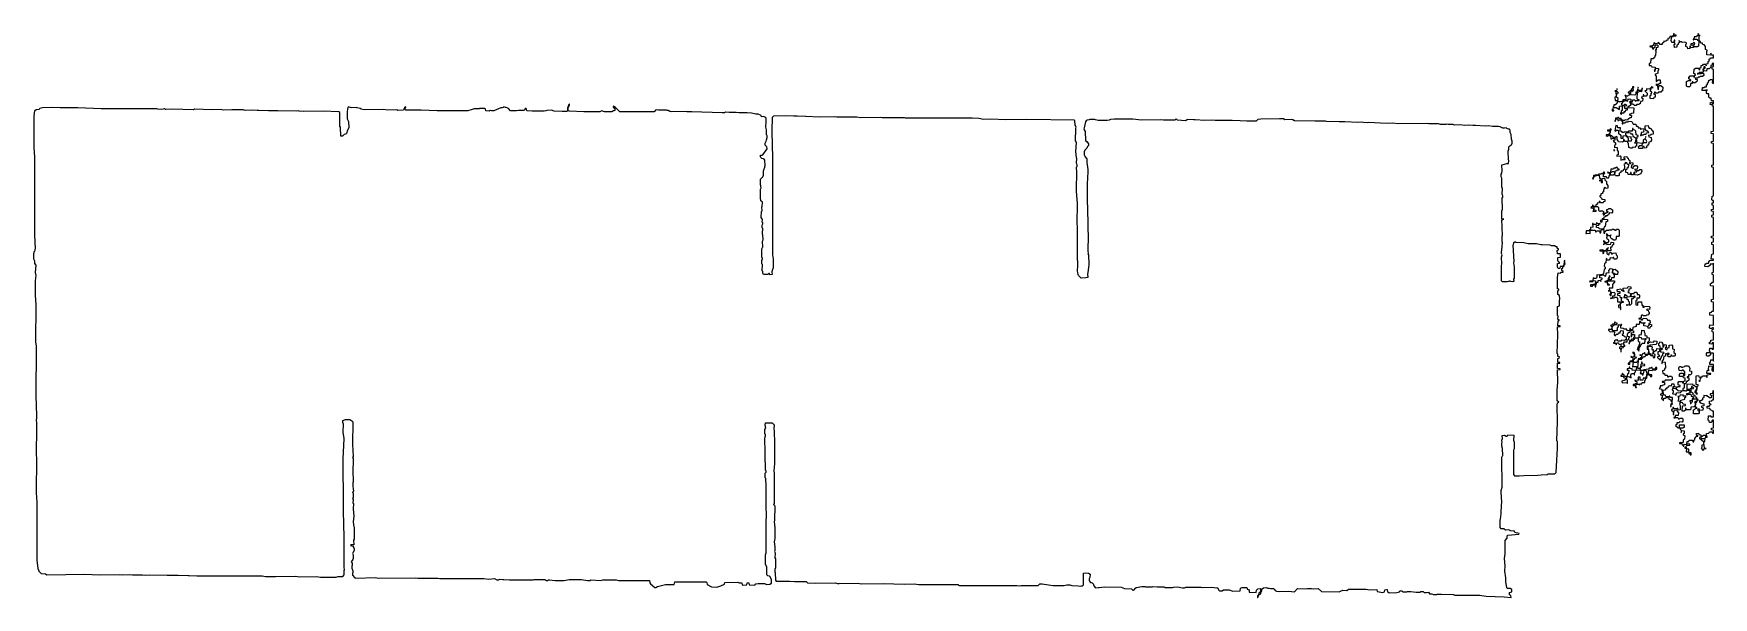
# Model space of a CAD drawing. Header units: metres. Extents: x 482 to 6007, y 355 to 2212.
import ezdxf

# ---------------------------------------------------------------- set-up
doc = ezdxf.new("R2010")
doc.units = ezdxf.units.M

msp = doc.modelspace()

# ---------------------------------------------------------------- linework, layer by layer
at = {"layer": 'CONTOUR'}
for points in [[(5744, 1950), (5738, 1949), (5737, 1946), (5731, 1946), (5732, 1943), (5738, 1942), (5737, 1934), (5732, 1934), (5729, 1931), (5727, 1931), (5725, 1927), (5717, 1928), (5716, 1926), (5709, 1926), (5704, 1929), (5704, 1932), (5696, 1932), (5695, 1936), (5693, 1936), (5692, 1933), (5685, 1933), (5685, 1927), (5683, 1926), (5683, 1924), (5685, 1924), (5686, 1931), (5692, 1931), (5693, 1926), (5695, 1926), (5696, 1928), (5704, 1928), (5705, 1925), (5708, 1923), (5707, 1915), (5709, 1915), (5710, 1918), (5717, 1918), (5718, 1921), (5727, 1921), (5728, 1923), (5739, 1922), (5743, 1914), (5752, 1914), (5753, 1907), (5758, 1907), (5759, 1902), (5766, 1902), (5767, 1897), (5769, 1897), (5770, 1899), (5778, 1898), (5777, 1887), (5769, 1886), (5769, 1879), (5767, 1878), (5767, 1876), (5769, 1876), (5770, 1878), (5777, 1878), (5779, 1881), (5786, 1881), (5787, 1885), (5795, 1886), (5791, 1890), (5787, 1891), (5783, 1898), (5783, 1908), (5792, 1909), (5793, 1904), (5796, 1900), (5799, 1900), (5807, 1892), (5809, 1888), (5809, 1881), (5801, 1880), (5800, 1876), (5793, 1877), (5795, 1872), (5802, 1870), (5803, 1861), (5800, 1855), (5795, 1854), (5795, 1848), (5791, 1847), (5791, 1842), (5787, 1841), (5787, 1836), (5780, 1835), (5779, 1840), (5775, 1841), (5774, 1834), (5762, 1833), (5761, 1840), (5765, 1843), (5773, 1843), (5774, 1851), (5776, 1851), (5777, 1853), (5787, 1853), (5788, 1857), (5784, 1865), (5784, 1866), (5776, 1860), (5776, 1854), (5773, 1850), (5756, 1852), (5754, 1865), (5756, 1866), (5756, 1872), (5759, 1873), (5759, 1876), (5753, 1879), (5752, 1891), (5749, 1894), (5744, 1895), (5743, 1899), (5741, 1899), (5740, 1891), (5728, 1890), (5726, 1887), (5715, 1888), (5714, 1886), (5708, 1886), (5706, 1889), (5700, 1891), (5701, 1902), (5693, 1902), (5692, 1908), (5686, 1909), (5683, 1892), (5686, 1891), (5687, 1894), (5693, 1894), (5695, 1892), (5695, 1884), (5702, 1877), (5703, 1867), (5710, 1867), (5710, 1875), (5718, 1876), (5727, 1867), (5727, 1859), (5738, 1859), (5739, 1863), (5736, 1865), (5736, 1872), (5727, 1871), (5719, 1878), (5719, 1884), (5722, 1886), (5734, 1885), (5735, 1882), (5741, 1882), (5742, 1873), (5746, 1872), (5752, 1867), (5751, 1855), (5748, 1852), (5754, 1851), (5754, 1842), (5751, 1841), (5750, 1837), (5742, 1838), (5741, 1835), (5735, 1835), (5729, 1837), (5728, 1850), (5726, 1852), (5726, 1856), (5716, 1857), (5715, 1861), (5711, 1863), (5711, 1857), (5707, 1854), (5695, 1855), (5694, 1859), (5690, 1863), (5690, 1872), (5687, 1873), (5684, 1870), (5678, 1870), (5673, 1875), (5666, 1877), (5666, 1883), (5661, 1879), (5654, 1879), (5654, 1876), (5658, 1874), (5662, 1876), (5668, 1876), (5670, 1865), (5673, 1865), (5674, 1868), (5683, 1867), (5683, 1861), (5677, 1860), (5679, 1856), (5685, 1852), (5685, 1846), (5682, 1843), (5681.4, 1835.4), (5684, 1838), (5691, 1837), (5690, 1828), (5694, 1824), (5694, 1813), (5689, 1812), (5689, 1808), (5700, 1809), (5703, 1806), (5703, 1795), (5709, 1797), (5717, 1797), (5717, 1799), (5713, 1800), (5713, 1806), (5722, 1807), (5723, 1803), (5727, 1802), (5728, 1796), (5732, 1794), (5731, 1784), (5734, 1784), (5735, 1787), (5742, 1786), (5742, 1780), (5738, 1779), (5736, 1771), (5740, 1770), (5743, 1767), (5744, 1775), (5747, 1775), (5748, 1777), (5754, 1777), (5757, 1773), (5756, 1765), (5747, 1764), (5752, 1762), (5752, 1757), (5755, 1757), (5756, 1761), (5761, 1761), (5765, 1764), (5771, 1764), (5772, 1757), (5769, 1756), (5768, 1750), (5756, 1746), (5749, 1747), (5749, 1755), (5745, 1754), (5744, 1747), (5738, 1747), (5736, 1754), (5734, 1754), (5733, 1748), (5727, 1748), (5726, 1753), (5719, 1754), (5719, 1764), (5723, 1765), (5724, 1771), (5728, 1771), (5729, 1781), (5724, 1781), (5722, 1786), (5717, 1787), (5717, 1783), (5712, 1781), (5715, 1776), (5715, 1765), (5711, 1764), (5709, 1759), (5703, 1759), (5703, 1754), (5697, 1752), (5697, 1745), (5695, 1743), (5685, 1743), (5683, 1748), (5685, 1760), (5690, 1761), (5691, 1763), (5697, 1763), (5697, 1765), (5693, 1766), (5692, 1770), (5689, 1772), (5685, 1769), (5679, 1769), (5678, 1765), (5670, 1765), (5669, 1756), (5672, 1756), (5673, 1758), (5679, 1758), (5682, 1756), (5682, 1750), (5677, 1746), (5669, 1746), (5668, 1753), (5662, 1753), (5661, 1755), (5659, 1755), (5660, 1753), (5665, 1752), (5665, 1744), (5663, 1743), (5662, 1736), (5656, 1736), (5655, 1740), (5646, 1740), (5646, 1750), (5650, 1751), (5649, 1756), (5646, 1756), (5645, 1751), (5640, 1751), (5639, 1749), (5630, 1749), (5628, 1746), (5631, 1746), (5632, 1736), (5637, 1735), (5637, 1729), (5631, 1728), (5637, 1728), (5638, 1721), (5642, 1721), (5641, 1735), (5649, 1736), (5650, 1730), (5655, 1725), (5655, 1717), (5660, 1712), (5660, 1703), (5653, 1702), (5652, 1704), (5648, 1705), (5648, 1699), (5645, 1698), (5645, 1691), (5642, 1690), (5642, 1685), (5637, 1684), (5637, 1679), (5633, 1678), (5633, 1675), (5639, 1670), (5640, 1667), (5650, 1666), (5650, 1659), (5646, 1658), (5644, 1655), (5637, 1655), (5633, 1659), (5631, 1659), (5631, 1655), (5625, 1653), (5625, 1649), (5620, 1648), (5619, 1643), (5617, 1643), (5626, 1642), (5629, 1639), (5629, 1630), (5633, 1626), (5636, 1628), (5642, 1628), (5645, 1626), (5645, 1620), (5643, 1619), (5644, 1615), (5649, 1615), (5649, 1620), (5654, 1621), (5655, 1624), (5661, 1624), (5660, 1626), (5656, 1627), (5656, 1633), (5661, 1634), (5663, 1636), (5669, 1636), (5675, 1631), (5675, 1624), (5673, 1621), (5664, 1622), (5664, 1617), (5660, 1616), (5659, 1612), (5652, 1612), (5652, 1608), (5647, 1607), (5647, 1603), (5641, 1602), (5640, 1597), (5636, 1596), (5636, 1592), (5641, 1592), (5641, 1598), (5645, 1601), (5659, 1600), (5659, 1593), (5653, 1592), (5651, 1577), (5648, 1576), (5647, 1570), (5643, 1568), (5631, 1569), (5630, 1572), (5623, 1573), (5623, 1580), (5630, 1581), (5630, 1584), (5635, 1585), (5635, 1587), (5633, 1587), (5632, 1585), (5626, 1585), (5624, 1589), (5622, 1589), (5621, 1583), (5612, 1583), (5611, 1587), (5609, 1587), (5610, 1574), (5603, 1573), (5603, 1567), (5600, 1566), (5598, 1562), (5589, 1562), (5589, 1556), (5587, 1555), (5587, 1553), (5590, 1553), (5591, 1555), (5602, 1554), (5602, 1562), (5604, 1565), (5618, 1564), (5619, 1559), (5621, 1559), (5622, 1562), (5633, 1562), (5634, 1556), (5637, 1556), (5638, 1566), (5647, 1567), (5647, 1555), (5650, 1555), (5650, 1560), (5653, 1561), (5654, 1565), (5663, 1564), (5664, 1566), (5673, 1566), (5674, 1568), (5680, 1568), (5684, 1564), (5687, 1564), (5688, 1568), (5694, 1568), (5697, 1564), (5697, 1547), (5695, 1544), (5687, 1544), (5687, 1537), (5685, 1532), (5679, 1532), (5671, 1537), (5669, 1541), (5669, 1547), (5671, 1548), (5669, 1548), (5668, 1546), (5662, 1546), (5658, 1551), (5655, 1552), (5655, 1549), (5657, 1547), (5657, 1541), (5655, 1540), (5656, 1536), (5659, 1536), (5662, 1533), (5662, 1527), (5659, 1523), (5653, 1523), (5649, 1528), (5645, 1529), (5645, 1527), (5648, 1525), (5648, 1519.3), (5649, 1521), (5655, 1521), (5656, 1517), (5670, 1518), (5671, 1525), (5678, 1524), (5678, 1516), (5674, 1515), (5673, 1509), (5669, 1509), (5670, 1497), (5663, 1496), (5660, 1498), (5660, 1505), (5662, 1506), (5660, 1506), (5659, 1502), (5654, 1502), (5653, 1497), (5646, 1497), (5643, 1501), (5641, 1499), (5634, 1499), (5634, 1497), (5643, 1496), (5643, 1488), (5647, 1489), (5647, 1494), (5649, 1496), (5656, 1496), (5657, 1488), (5659, 1485), (5663, 1483), (5665, 1491), (5671, 1491), (5672, 1486), (5676, 1489), (5686, 1490), (5687, 1483), (5691, 1480), (5691, 1473), (5688, 1469), (5681, 1469), (5680, 1474), (5678, 1475), (5675, 1472), (5667, 1473), (5665, 1466), (5657, 1466), (5656, 1471), (5654, 1470), (5653, 1457), (5649, 1455), (5648, 1446), (5651, 1443), (5651, 1437), (5648, 1435), (5646, 1422), (5643, 1420), (5642, 1417), (5636, 1417), (5635, 1419), (5633, 1416), (5624, 1417), (5624, 1410), (5621, 1405), (5615, 1405), (5612, 1407), (5610, 1398), (5601, 1397), (5600, 1394), (5610, 1396), (5611, 1399), (5619, 1398), (5618, 1387), (5612, 1386), (5610, 1384), (5603, 1384), (5603, 1380), (5609, 1380), (5611, 1384), (5617, 1384), (5618, 1378), (5620, 1378), (5620, 1386), (5623, 1387), (5624, 1393), (5628, 1393), (5628, 1399), (5636, 1400), (5637, 1396), (5638, 1402), (5641, 1403), (5641, 1406), (5633, 1408), (5634, 1415), (5646, 1417), (5649, 1414), (5653, 1413), (5654, 1421), (5657, 1424), (5664, 1425), (5663, 1432), (5668, 1438), (5675, 1437), (5675, 1429), (5673, 1425), (5676, 1425), (5677, 1435), (5684, 1436), (5693, 1428), (5692, 1419), (5685, 1418), (5681, 1422), (5677, 1423), (5677, 1421), (5681, 1418), (5681, 1411), (5678, 1408), (5672, 1408), (5671, 1401), (5665, 1401), (5664, 1410), (5669, 1412), (5664, 1414), (5663, 1407), (5661, 1406), (5661, 1400), (5654, 1396), (5650, 1396), (5650, 1394), (5657, 1394), (5659, 1384), (5665, 1383), (5659, 1389), (5659, 1395), (5662, 1398), (5682, 1398), (5682, 1392), (5678, 1391), (5678, 1388), (5675, 1387), (5675, 1374), (5664, 1374), (5665, 1367), (5661, 1365), (5669, 1365), (5669, 1354), (5665, 1353), (5669, 1349), (5671, 1349), (5672, 1359), (5680, 1360), (5683, 1357), (5683, 1350), (5680, 1347), (5675, 1347), (5675, 1342), (5669, 1341), (5669, 1339), (5681, 1342), (5682, 1344), (5688, 1344), (5692, 1340), (5692, 1329), (5700, 1328), (5700, 1320), (5695, 1318), (5695, 1312), (5696, 1310), (5701, 1309), (5701, 1303), (5703, 1303), (5701, 1322), (5706, 1327), (5711, 1327), (5711, 1329), (5705, 1331), (5705, 1340), (5707, 1342), (5701, 1342), (5700, 1348), (5693, 1349), (5693, 1356), (5700, 1357), (5700, 1361), (5692, 1361), (5691, 1369), (5703, 1371), (5705, 1367), (5714, 1362), (5714, 1364), (5710, 1368), (5710, 1374), (5725, 1375), (5727, 1379), (5735, 1378), (5735, 1371), (5729, 1370), (5729, 1364), (5726, 1362), (5727, 1359), (5731, 1358), (5734, 1355), (5733, 1345), (5724, 1344), (5723, 1347), (5717, 1352), (5715, 1352), (5715, 1346), (5712, 1345), (5712, 1343), (5721, 1343), (5722, 1337), (5727, 1336), (5727, 1332), (5730, 1328), (5730, 1321), (5728, 1319), (5734, 1319), (5739, 1323), (5739, 1339), (5743, 1340), (5747, 1344), (5750, 1344), (5750, 1346), (5747, 1347), (5744, 1345), (5738, 1345), (5737, 1353), (5739, 1356), (5746, 1356), (5747, 1360), (5753, 1360), (5756, 1358), (5756, 1353), (5762, 1353), (5764, 1351), (5764, 1344), (5762, 1341), (5755, 1341), (5755, 1334), (5752, 1332), (5752, 1319), (5758, 1318), (5758, 1325), (5761, 1329), (5771, 1329), (5772, 1318), (5775, 1317), (5775, 1311), (5779, 1311), (5780, 1314), (5796, 1313), (5798, 1311), (5797, 1303), (5789, 1304), (5787, 1302), (5792, 1300), (5793, 1296), (5796, 1295), (5796, 1289), (5794, 1288), (5794, 1286), (5788, 1285), (5785, 1282), (5776, 1282), (5775, 1285), (5772, 1285), (5769, 1283), (5769, 1276), (5762, 1274), (5762, 1272), (5769, 1272), (5770, 1269), (5774, 1269), (5776, 1275), (5788, 1274), (5790, 1268), (5798, 1268), (5799, 1258), (5795, 1257), (5795, 1251), (5793, 1250), (5795, 1250), (5796, 1255), (5803, 1254), (5803, 1247), (5799, 1246), (5798, 1242), (5792, 1242), (5791, 1247), (5778, 1249), (5778, 1257), (5783, 1259), (5782, 1260), (5780, 1258), (5772, 1258), (5768, 1260), (5768, 1264), (5764, 1264), (5764, 1257), (5762, 1254), (5753, 1254), (5753, 1247), (5742, 1244), (5741, 1236), (5735, 1236), (5734, 1241), (5732, 1241), (5731, 1234), (5723, 1233), (5722, 1239), (5713, 1239), (5711, 1241), (5703, 1242), (5702, 1251), (5706, 1252), (5705, 1254), (5703, 1254), (5702, 1252), (5694, 1252), (5694, 1245), (5690, 1244), (5691, 1236), (5688, 1233), (5675, 1233), (5674, 1246), (5676, 1247), (5676, 1250), (5682, 1254), (5690, 1254), (5690, 1258), (5685, 1258), (5684, 1261), (5682, 1261), (5681, 1255), (5675, 1255), (5672, 1252), (5668, 1251), (5673, 1246), (5672, 1237), (5662, 1237), (5662, 1235), (5667, 1230), (5680, 1231), (5682, 1229), (5681, 1220), (5684, 1218), (5686, 1218), (5687, 1222), (5694, 1222), (5695, 1226), (5700, 1226), (5700, 1229), (5703, 1234), (5710, 1233), (5710, 1223), (5707, 1221), (5707, 1219), (5711, 1219), (5713, 1214), (5720, 1213), (5720, 1205), (5715, 1201), (5705, 1202), (5703, 1199), (5693, 1199), (5691, 1205), (5689, 1202), (5684, 1202), (5682, 1200), (5682, 1196), (5678, 1194), (5678, 1192), (5686, 1192), (5687, 1187), (5689, 1194), (5695, 1194), (5696, 1189), (5702, 1188), (5702, 1180), (5698, 1179), (5698, 1176), (5702, 1172), (5702, 1164), (5704, 1164), (5705, 1177), (5711, 1178), (5711, 1180), (5704, 1181), (5704, 1190), (5711, 1191), (5712, 1183), (5716, 1183), (5716, 1185), (5712, 1188), (5712, 1194), (5715, 1197), (5723, 1197), (5723, 1203), (5729, 1204), (5729, 1210), (5731, 1211), (5731, 1213), (5725, 1214), (5725, 1223), (5727, 1224), (5728, 1229), (5733, 1229), (5734, 1234), (5744, 1233), (5744, 1226), (5737, 1225), (5737, 1218), (5735, 1214), (5739, 1214), (5740, 1221), (5747, 1221), (5748, 1212), (5744, 1211), (5743, 1206), (5738, 1206), (5737, 1201), (5744, 1201), (5744, 1205), (5748, 1206), (5750, 1210), (5759, 1210), (5759, 1198), (5764, 1197), (5764, 1188), (5762, 1187), (5762, 1181), (5758, 1179), (5758, 1174), (5756, 1173), (5756, 1171), (5760, 1171), (5762, 1166), (5764, 1180), (5767, 1181), (5767, 1187), (5771, 1188), (5773, 1192), (5781, 1192), (5781, 1197), (5783, 1198), (5783, 1205), (5786, 1206), (5786, 1208), (5780, 1206), (5772, 1206), (5771, 1210), (5763, 1211), (5763, 1220), (5770, 1221), (5772, 1235), (5779, 1234), (5779, 1230), (5782, 1225), (5782, 1218), (5788, 1217), (5788, 1211), (5796, 1210), (5796, 1200), (5790, 1195), (5790, 1191), (5794, 1191), (5794, 1193), (5800, 1197), (5810, 1196), (5813, 1200), (5821, 1199), (5821, 1191), (5818, 1188), (5798, 1186), (5797, 1183), (5789, 1183), (5789, 1173), (5792, 1173), (5792, 1180), (5795, 1182), (5801, 1182), (5806, 1180), (5805, 1172), (5809, 1171), (5808, 1156), (5801, 1155), (5796, 1160), (5795, 1171), (5793, 1171), (5792, 1156), (5797, 1156), (5801, 1152), (5808, 1152), (5809, 1145), (5814, 1145), (5814, 1151), (5816, 1153), (5815, 1155), (5810, 1157), (5810, 1164), (5814, 1165), (5815, 1168), (5820, 1168), (5821, 1175), (5830, 1174), (5830, 1166), (5828, 1164), (5824, 1164), (5824, 1155), (5829, 1154), (5829, 1148), (5823, 1147), (5823, 1145), (5831, 1138), (5833, 1138), (5833, 1143), (5836, 1145), (5836, 1151), (5841, 1152), (5841, 1158), (5845, 1159), (5844, 1162), (5834, 1163), (5834, 1172), (5840, 1173), (5840, 1175), (5833, 1175), (5832, 1181), (5828, 1185), (5828, 1191), (5830, 1192), (5831, 1197), (5838, 1196), (5838, 1192), (5841, 1189), (5841, 1180), (5844, 1180), (5845, 1188), (5852, 1187), (5852, 1178), (5848, 1177), (5849, 1173), (5852, 1171), (5855, 1171), (5856, 1177), (5861, 1178), (5861, 1186), (5870, 1187), (5872, 1185), (5872, 1174), (5878, 1173), (5877, 1162), (5881, 1158), (5881, 1152), (5879, 1150), (5870, 1150), (5869, 1153), (5867, 1153), (5866, 1147), (5858, 1147), (5857, 1155), (5861, 1156), (5861, 1158), (5857, 1159), (5856, 1157), (5849, 1157), (5849, 1150), (5844, 1149), (5842, 1136), (5838, 1135), (5838, 1128), (5836, 1126), (5838, 1125), (5839, 1131), (5848, 1130), (5849, 1110), (5846, 1109), (5846, 1104), (5840, 1101), (5841, 1092), (5846, 1092), (5847, 1087), (5855, 1087), (5856, 1081), (5859, 1081), (5862, 1084), (5869, 1084), (5871, 1079), (5871, 1073), (5867, 1070), (5848, 1070), (5846, 1066), (5839, 1066), (5839, 1064), (5846, 1063), (5846, 1055), (5841, 1054), (5840, 1052), (5832, 1052), (5832, 1046), (5829, 1043), (5837, 1041), (5837, 1036), (5839, 1032), (5839, 1025), (5833, 1024), (5833, 1022), (5839, 1021), (5839, 1013), (5836, 1011), (5836, 1009), (5840, 1009), (5841, 1005), (5843, 1004), (5844, 1011), (5849, 1011), (5852, 1014), (5859, 1014), (5860, 1008), (5867, 1006), (5867, 1002), (5870, 1000), (5870, 994), (5867, 992), (5866, 984), (5868, 984), (5868, 990), (5873, 991), (5871, 995), (5872, 1013), (5865, 1014), (5864, 1018), (5862, 1018), (5861, 1016), (5850, 1017), (5849, 1021), (5843, 1021), (5842, 1038), (5849, 1039), (5850, 1043), (5855, 1043), (5855, 1048), (5860, 1049), (5861, 1053), (5869, 1052), (5870, 1059), (5877, 1059), (5878, 1050), (5884, 1049), (5884, 1043), (5877, 1042), (5876, 1049), (5874, 1049), (5874, 1042), (5871, 1041), (5871, 1039), (5875, 1036), (5875, 1030), (5873, 1029), (5874, 1025), (5882, 1024), (5883, 1021), (5885, 1021), (5886, 1029), (5899, 1030), (5904, 1035), (5891, 1034), (5890, 1037), (5885, 1041), (5886, 1048), (5888, 1048), (5889, 1050), (5898, 1050), (5898, 1053), (5891, 1055), (5891, 1063), (5893, 1066), (5904, 1066), (5905, 1062), (5909, 1061), (5909, 1067), (5914, 1068), (5914, 1077), (5909, 1078), (5908, 1083), (5896, 1083), (5896, 1089), (5899, 1094), (5908, 1094), (5909, 1086), (5913, 1086), (5913, 1098), (5909, 1101), (5909, 1103), (5905, 1104), (5902, 1101), (5894, 1102), (5893, 1110), (5895, 1115), (5901, 1115), (5902, 1113), (5906, 1113), (5912, 1116), (5913, 1118), (5925, 1118), (5929, 1110), (5928, 1101), (5935, 1100), (5935, 1091), (5932, 1088), (5925, 1088), (5925, 1082), (5921, 1081), (5921, 1079), (5926, 1078), (5926, 1070), (5921, 1066), (5917, 1066), (5916, 1059), (5911, 1059), (5911, 1044), (5906, 1043), (5906, 1036), (5912, 1036), (5917, 1034), (5918, 1038), (5928, 1038), (5929, 1029), (5926, 1028), (5924, 1025), (5919, 1025), (5918, 1022), (5921, 1022), (5923, 1024), (5933, 1024), (5934, 1018), (5940, 1017), (5940, 1011), (5937, 1010), (5937, 1004), (5930, 1002), (5930, 1000), (5932, 999), (5932, 993), (5934, 994), (5934, 998), (5938, 999), (5938, 1006), (5941, 1009), (5952, 1009), (5953, 1004), (5957, 1004), (5957, 1007), (5953, 1009), (5953, 1014), (5947, 1015), (5947, 1020), (5940, 1021), (5940, 1028), (5934, 1031), (5934, 1042), (5931, 1042), (5930, 1040), (5921, 1040), (5921, 1057), (5938, 1058), (5939, 1054), (5945, 1054), (5946, 1050), (5951, 1050), (5952, 1041), (5952, 1044), (5954, 1045), (5954, 1051), (5957, 1052), (5957, 1055), (5950, 1056), (5950, 1085), (5958, 1086), (5959, 1081), (5963, 1080), (5963, 1074), (5966, 1075), (5966, 1081), (5970, 1082), (5971, 1085), (5983, 1085), (5984, 1080), (5986, 1080), (5987, 1088), (5999, 1090), (5999, 1092), (5985, 1092), (5986, 1102), (5993, 1104), (5991, 1105), (5992, 1118), (6003, 1117), (6002, 1104), (6005, 1100), (6007, 1100), (6007, 1122), (5995, 1122), (5995, 1129), (5997, 1130), (5998, 1137), (6005, 1137), (6007, 1133), (6007, 1161), (6006, 1159), (5997, 1160), (5997, 1154), (5992, 1150), (5986, 1150), (5984, 1152), (5984, 1158), (5986, 1162), (5996, 1162), (5996, 1165), (5994, 1166), (5995, 1176), (6001, 1176), (6003, 1173), (6007, 1173), (6007, 1195), (6003, 1194), (6002, 1189), (5994, 1190), (5994, 1196), (5998, 1197), (5998, 1202), (6007, 1203), (6007, 1229), (6003, 1230), (6003, 1237), (6007, 1238), (6007, 1243), (6004, 1243), (6003, 1241), (5996, 1241), (5994, 1243), (5995, 1253), (6007, 1252), (6007, 1284), (5995, 1285), (5995, 1293), (6001, 1294), (6002, 1298), (6007, 1298), (6007, 1327), (6001, 1328), (6001, 1336), (6007, 1337), (6007, 1380), (5997, 1381), (5997, 1389), (6002, 1390), (6004, 1393), (6007, 1393), (6007, 1417), (6003, 1418), (6003, 1425), (6007, 1426), (6007, 1456), (6004, 1453), (5996, 1453), (5996, 1449), (5989, 1444), (5979, 1445), (5980, 1454), (5983, 1454), (5984, 1456), (5992, 1456), (5992, 1462), (5997, 1466), (6007, 1466), (6007, 1469), (6000, 1470), (6002, 1486), (6007, 1487), (6007, 1516), (6002, 1517), (6002, 1525), (6007, 1526), (6007, 1538), (6001, 1539), (6001, 1545), (6007, 1546), (6007, 1606), (6002, 1607), (6002, 1614), (6007, 1615), (6007, 1626), (6001, 1627), (6001, 1633), (6007, 1634), (6007, 1646), (6003, 1647), (6003, 1654), (6007, 1655), (6007, 1662), (6004, 1662), (6002, 1664), (6003, 1677), (6007, 1678), (6007, 1771), (6002, 1772), (6002, 1779), (6007, 1780), (6007, 1850), (6001, 1851), (6001, 1857), (6007, 1858), (6007, 1882), (6000, 1883), (6000, 1889), (6007, 1890), (6007, 1973), (6004, 1973), (6003, 1977), (5996, 1978), (5997, 1985), (6003, 1985), (6004, 1981), (6007, 1981), (6007, 1990), (6001, 1990), (6000, 1999), (5995, 1999), (5992, 2002), (5992, 2014), (5986, 2014), (5984, 2017), (5984, 2023), (5987, 2024), (5986, 2027), (5982, 2026), (5981, 2024), (5970, 2025), (5971, 2034), (5977, 2034), (5979, 2037), (5984, 2037), (5984, 2043), (5988, 2044), (5988, 2050), (5991, 2051), (5992, 2059), (5995, 2059), (5996, 2061), (6002, 2061), (6004, 2059), (6003, 2050), (6007, 2047), (6007, 2094), (6003, 2095), (6003, 2102), (6007, 2103), (6007, 2114), (6003, 2113), (6003, 2108), (5999, 2107), (5999, 2101), (5993, 2096), (5985, 2096), (5984, 2088), (5976, 2089), (5976, 2096), (5972, 2095), (5973, 2086), (5971, 2084), (5960, 2084), (5959, 2080), (5967, 2080), (5968, 2082), (5974, 2082), (5975, 2074), (5971, 2071), (5965, 2071), (5961, 2068), (5957, 2068), (5956, 2065), (5947, 2065), (5948, 2062), (5954, 2061), (5953, 2053), (5949, 2053), (5948, 2050), (5940, 2050), (5939, 2053), (5937, 2053), (5937, 2048), (5932, 2047), (5932, 2041), (5929, 2036), (5923, 2036), (5918, 2039), (5919, 2054), (5925, 2057), (5933, 2057), (5933, 2059), (5926, 2063), (5926, 2069), (5929, 2070), (5930, 2073), (5942, 2073), (5943, 2068), (5945, 2068), (5945, 2074), (5948, 2075), (5948, 2077), (5943, 2080), (5944, 2095), (5948, 2098), (5958, 2098), (5959, 2094), (5962, 2093), (5962, 2099), (5967, 2100), (5967, 2107), (5972, 2108), (5974, 2111), (5982, 2111), (5983, 2106), (5983, 2112), (5990, 2113), (5990, 2120), (5993, 2121), (5993, 2128), (5996, 2129), (5997, 2132), (6007, 2132), (6007, 2141), (6001, 2141), (5999, 2147), (5997, 2141), (5985, 2142), (5985, 2154), (5987, 2155), (5987, 2157), (5981, 2159), (5981, 2171), (5978, 2172), (5978, 2175), (5972, 2176), (5971, 2180), (5966, 2180), (5965, 2185), (5960, 2188), (5960, 2204), (5963, 2206), (5959, 2207), (5957, 2212), (5956, 2205), (5953, 2204), (5951, 2201), (5944, 2201), (5943, 2194), (5954, 2194), (5955, 2190), (5959, 2188), (5958, 2171), (5955, 2168), (5942, 2168), (5941, 2175), (5945, 2176), (5946, 2180), (5941, 2182), (5939, 2178), (5933, 2178), (5933, 2175), (5941, 2174), (5941, 2166), (5933, 2165), (5932, 2170), (5930, 2170), (5930, 2163), (5923, 2162), (5922, 2167), (5916, 2169), (5916, 2176), (5919, 2178), (5918, 2181), (5913, 2184), (5904, 2183), (5901, 2185), (5896, 2185), (5894, 2189), (5894, 2181), (5891, 2179), (5891, 2176), (5887, 2174), (5887, 2167), (5879, 2166), (5878, 2176), (5881, 2177), (5881, 2179), (5879, 2180), (5880, 2190), (5878, 2190), (5877, 2183), (5870, 2183), (5868, 2189), (5870, 2202), (5864, 2202), (5863, 2197), (5857, 2196), (5857, 2190), (5852, 2189), (5851, 2186), (5844, 2187), (5843, 2181), (5839, 2180), (5838, 2176), (5832, 2176), (5829, 2180), (5825, 2182), (5823, 2178), (5817, 2178), (5811, 2181), (5810, 2174), (5806, 2171), (5798, 2171), (5798, 2169), (5800, 2168), (5806, 2168), (5807, 2162), (5811, 2162), (5811, 2166), (5815, 2167), (5816, 2175), (5824, 2174), (5824, 2166), (5819, 2165), (5819, 2158), (5816, 2157), (5818, 2154), (5817, 2140), (5814, 2139), (5814, 2134), (5811, 2132), (5810, 2129), (5801, 2129), (5800, 2115), (5796, 2113), (5796, 2107), (5802, 2107), (5805, 2102), (5815, 2101), (5815, 2092), (5812, 2090), (5813, 2088), (5816, 2088), (5816, 2094), (5819, 2098), (5826, 2097), (5826, 2091), (5824, 2090), (5824, 2082), (5814, 2077), (5819, 2072), (5819, 2054), (5825, 2060), (5832, 2060), (5833, 2048), (5829, 2047), (5827, 2044), (5818, 2044), (5823, 2041), (5824, 2029), (5826, 2028), (5827, 2041), (5834, 2041), (5841, 2035), (5840, 2023), (5836, 2022), (5834, 2019), (5826, 2019), (5825, 2016), (5818, 2016), (5815, 2019), (5813, 2019), (5813, 2015), (5810, 2013), (5816, 2011), (5816, 2002), (5811, 2001), (5810, 1997), (5799, 1998), (5799, 2008), (5802, 2009), (5802, 2016), (5804, 2017), (5804, 2019), (5800, 2022), (5800, 2028), (5802, 2029), (5803, 2033), (5799, 2032), (5798, 2029), (5787, 2030), (5787, 2025), (5782, 2023), (5789, 2016), (5789, 2010), (5786, 2006), (5779, 2006), (5778, 2010), (5776, 2010), (5776, 2005), (5771, 2003), (5771, 2001), (5775, 1998), (5774, 1989), (5767, 1988), (5766, 1981), (5764, 1981), (5762, 1978), (5755, 1978), (5753, 1975), (5747, 1975), (5742, 1979), (5737, 1979), (5736, 1986), (5741, 1987), (5742, 1994), (5749, 1994), (5750, 1990), (5752, 1990), (5753, 1992), (5763, 1991), (5763, 1994), (5759, 1994), (5756, 1997), (5757, 2019), (5762, 2020), (5763, 2022), (5772, 2021), (5774, 2032), (5772, 2031), (5771, 2026), (5767, 2024), (5759, 2024), (5758.4, 2029.8), (5758, 2027), (5756, 2026), (5756, 2020), (5752, 2019), (5752, 2012), (5749, 2009), (5735, 2010), (5734, 2020), (5740, 2021), (5741, 2024), (5744, 2024), (5743, 2033), (5745, 2034), (5745, 2036), (5741, 2037), (5741, 2031), (5738, 2030), (5738, 2025), (5733, 2024), (5731, 2020), (5727, 2019), (5727, 2017), (5731, 2016), (5731, 2009), (5727, 2008), (5726, 2006), (5720, 2006), (5716, 2009), (5719, 2002), (5719, 1994), (5709, 1994), (5709, 1989), (5702, 1987), (5696, 1987), (5693, 1990), (5694, 1998), (5688, 2003), (5689, 2015), (5695, 2017), (5689, 2022), (5689, 2025), (5683, 2023), (5686, 2020), (5687, 2005), (5683, 2002), (5684, 1992), (5690, 1991), (5690, 1983), (5687, 1981), (5686, 1977), (5680, 1977), (5680, 1973), (5677, 1971), (5677, 1967), (5680, 1969), (5687, 1969), (5698, 1962), (5698, 1973), (5707, 1974), (5707, 1959), (5704, 1958), (5704, 1952), (5701, 1951), (5701, 1948), (5705, 1946), (5707, 1951), (5713, 1951), (5714, 1955), (5718, 1955), (5719, 1961), (5725, 1961), (5725, 1965), (5716, 1965), (5715, 1973), (5722, 1975), (5717, 1978), (5715, 1978), (5714, 1975), (5708, 1975), (5706, 1977), (5706, 1983), (5709, 1984), (5709, 1988), (5714, 1989), (5715, 1992), (5721, 1992), (5722, 1990), (5726, 1989), (5727, 1997), (5735, 1996), (5735, 1988), (5731, 1987), (5734, 1981), (5734, 1975), (5729, 1972), (5726, 1972), (5726, 1968), (5745, 1967), (5744.1, 1951), (5744, 1951), (5744, 1950)], [(5879, 2207), (5877, 2212), (5875, 2204), (5871, 2202), (5875, 2202), (5876, 2205), (5885, 2205), (5885, 2207), (5879, 2207)], [(5940, 2193), (5940, 2191), (5942, 2191), (5943, 2194), (5940, 2193)], [(5980, 2098), (5980, 2102), (5976, 2102), (5976, 2097), (5980, 2098)], [(5955, 2078), (5959, 2080), (5955, 2080), (5955, 2078)], [(5689, 2030), (5689, 2028), (5692, 2029), (5689, 2030)], [(5759, 2035), (5758.8, 2033.3), (5761, 2034), (5759, 2035)], [(5809, 2034), (5805, 2037), (5803, 2037), (5803, 2033), (5809, 2034)], [(485, 1549), (487, 1502.5), (486, 1501), (486, 1499), (484.5, 1494.5), (483, 1493), (482.9, 1489.5), (482, 1487), (482, 1470), (485, 1464), (485, 1455), (489, 1449), (487, 1425), (489, 1415), (487, 1398), (487, 1350), (489, 1319), (488, 1196), (490, 1184), (489, 1014), (491, 993), (490, 976), (492, 964), (492, 943), (490, 940), (492, 929), (492, 875), (490, 864), (490, 825), (492, 814), (491, 700), (493, 669), (493, 668), (493, 478), (496, 450), (498.9, 442.9), (499, 442), (499.3, 441.7), (500, 440), (507, 434), (521, 433), (526, 429), (651, 432), (699, 430), (763, 431), (776, 429), (799, 431), (807, 429), (840, 430), (851, 428), (864, 430), (921, 428), (957, 428.6), (990.7, 427.2), (992, 427), (993.3, 427.1), (1019, 426), (1234, 426), (1245, 424), (1254, 424.1), (1255, 424), (1255.8, 424.1), (1276.6, 424.3), (1278, 424), (1345, 425), (1356, 423), (1413, 424), (1426, 422), (1477, 422), (1483, 424), (1498, 424), (1499, 424), (1503, 429), (1503.5, 443.3), (1505, 447), (1503.9, 453.2), (1504, 457), (1503, 484.5), (1503, 561), (1503, 571), (1502.6, 579), (1500.8, 656.3), (1500, 811), (1503, 878), (1500, 899), (1501, 926), (1499, 930.7), (1499, 938), (1508, 940.7), (1511, 941), (1522, 941), (1529, 937), (1532, 933), (1531, 859), (1533, 819), (1531, 816), (1533, 813), (1532, 763), (1533.3, 745.8), (1533.2, 734.8), (1532, 733), (1532, 721), (1533, 713), (1534, 705), (1533, 704), (1533, 703.7), (1531, 701), (1533, 698), (1533, 684), (1531, 681), (1533, 678), (1532, 666), (1534, 664), (1533, 647), (1534.8, 622.5), (1534.6, 615.5), (1533, 603), (1534.1, 596.3), (1534, 594), (1536, 584), (1536, 547), (1534, 544), (1535, 528), (1525, 528), (1524, 526), (1532, 524), (1535, 518.7), (1535, 518), (1536, 515), (1536, 510), (1532, 502), (1531, 500), (1533, 495), (1533, 483.5), (1532.5, 480.2), (1527, 472), (1530, 468), (1529.5, 459.9), (1529, 459), (1529, 451), (1532, 443), (1531.6, 436.4), (1531, 436), (1531, 428), (1539, 420), (1542, 419), (1607, 421), (1615, 419), (1738, 420), (1746, 418), (1812, 419), (1818, 417), (1963, 417), (1979, 415), (1998, 417), (2006, 413), (2011, 413), (2014, 415), (2025.4, 414.3), (2026, 414), (2029.1, 414.1), (2047, 413), (2108.6, 413.5), (2125, 413), (2128.9, 413.7), (2163, 414), (2166, 412), (2166.3, 412), (2168, 411), (2173, 411), (2175.3, 412.5), (2179, 412.7), (2198, 411), (2227, 411), (2244, 414), (2284, 414), (2304, 411), (2311, 411), (2315, 413), (2347, 411), (2354, 413), (2398, 413), (2406, 411), (2414, 411), (2470, 411), (2508, 411), (2509, 403), (2511, 400), (2525, 388), (2529, 388), (2534, 391), (2560, 398), (2589, 398), (2591, 406), (2595.4, 406.4), (2600, 406), (2606.1, 406.9), (2618.3, 406.8), (2622, 406), (2694, 406), (2696, 404), (2697, 398), (2712, 390), (2729, 389), (2742, 393), (2754, 399), (2756, 404), (2798, 405), (2803, 403), (2811, 403), (2812, 397), (2815, 395), (2828, 397), (2829, 403), (2835, 403), (2836, 396), (2854, 395), (2858, 400), (2858.5, 400.2), (2864.7, 401), (2886, 401), (2890, 399), (2891.3, 399), (2894, 398), (2904, 399), (2909, 402), (2909, 403), (2909, 413), (2906, 421), (2905.7, 421.3), (2905, 423), (2902, 425), (2897.4, 425.8), (2894, 430), (2894, 456), (2889, 464), (2889, 495), (2891, 502), (2892, 531), (2891, 605), (2893, 624), (2892, 657), (2891.1, 662.2), (2891.5, 696.4), (2892, 705), (2891.7, 711.8), (2892, 730), (2891, 731.5), (2891, 732), (2890, 734.5), (2890, 746), (2890, 747), (2888, 749), (2888, 764), (2891, 768), (2891, 771), (2890, 772.5), (2890, 773), (2889, 774.5), (2889, 799), (2888, 801), (2888, 854), (2887, 859), (2887, 881), (2888, 883), (2887.9, 884.4), (2889, 887), (2889, 892), (2887.6, 894.2), (2887, 908), (2890, 912), (2889, 916), (2889, 919), (2888.2, 921.8), (2889, 930), (2905, 930), (2911, 930), (2918, 923), (2917.6, 917.9), (2917, 916), (2917.2, 911.4), (2917, 909), (2917.4, 904.4), (2919, 860.7), (2919, 792), (2918, 787), (2918, 781), (2917, 774), (2918, 762), (2918, 664), (2916, 661), (2918, 659), (2920, 657), (2919.2, 609.8), (2918, 604), (2919.3, 595.5), (2920, 583), (2920, 550.5), (2919.4, 541.8), (2918, 539), (2919.9, 520.2), (2920.5, 508.3), (2919, 506), (2920.9, 502.2), (2920.9, 501), (2920, 485), (2922, 482), (2922, 452), (2920, 447), (2920, 439), (2920.6, 436.6), (2922, 412), (2924, 409), (2925, 409), (2969, 409), (2985, 407), (3007, 408), (3023, 407), (3027, 403), (3055, 402), (3120, 403), (3126, 401), (3131.5, 401.1), (3132, 401), (3192, 402), (3205, 400), (3275.8, 400.8), (3346, 399), (3378, 400), (3394, 398), (3522, 398), (3527, 394), (3716, 394), (3725, 393), (3730, 394), (3786, 394), (3792, 400), (3799, 400), (3834, 394), (3872, 394), (3880, 396), (3890, 396), (3897, 394), (3917.5, 393.4), (3926, 392), (3929.2, 393.1), (3932, 393), (3933.5, 394.5), (3935, 395), (3935, 396), (3935.5, 435.1), (3942, 436), (3952, 435), (3956.8, 432.1), (3955.9, 421.2), (3954, 416), (3954, 411), (3955, 409), (3957, 405), (3958.6, 404.6), (3959, 404), (3960.5, 404), (3964, 403), (3968, 399), (3968.2, 397.9), (3968, 395), (3968.8, 394), (3969, 393), (3974, 388), (3975, 387), (3984.7, 388), (3986, 388), (3986.3, 388.2), (4004, 390), (4059.1, 389), (4070, 384), (4093, 383), (4097, 379), (4099, 379), (4104, 382), (4104, 384), (4108, 388), (4126.6, 391), (4136.4, 390.9), (4139, 390), (4161, 390), (4163, 390.5), (4177.4, 390.3), (4179, 390), (4184.1, 390.2), (4202, 390), (4203, 388), (4212, 388), (4228, 388), (4231.4, 389.1), (4246, 390), (4261, 387), (4267, 387), (4272.3, 389), (4322, 389), (4327, 388), (4356, 389), (4374, 387), (4376.5, 387), (4377, 387), (4379, 380), (4383, 377), (4391, 377), (4396, 380), (4414, 380), (4426, 376), (4450, 377), (4451.9, 385.4), (4457, 388), (4471, 387.5), (4474, 386), (4474, 382), (4480, 380), (4480, 372), (4503, 371), (4504, 379), (4507.6, 382.6), (4508.4, 383), (4517, 384), (4517, 374), (4512, 369), (4511, 364), (4507, 360), (4507, 355), (4509, 355), (4512, 364), (4518, 367), (4518, 371), (4522, 377), (4523, 383), (4527.7, 386.9), (4537, 388), (4542, 386), (4545.7, 386), (4550, 385), (4560.1, 385), (4562.7, 382.7), (4566, 378), (4570, 376), (4581, 375), (4609, 376), (4629, 374), (4639, 384), (4667, 383), (4672, 385), (4684.6, 384.6), (4692, 383), (4707, 384), (4718, 375), (4776, 374), (4781, 376), (4781, 376.1), (4788, 379), (4801, 378), (4807, 382), (4864, 382), (4877, 380), (4900, 380.9), (4901, 375), (4920, 371), (4925, 373), (4926, 380), (4931.7, 380.7), (4934, 380.9), (4935, 375), (4941, 370), (4966, 371), (4975, 373), (4976, 377), (4982, 377), (4985, 374), (4986, 374), (4986, 374), (4999, 374), (5000.6, 374.5), (5011.7, 374.9), (5029, 372), (5042, 372), (5045, 375), (5052, 375), (5056, 371), (5063, 371), (5063.8, 371.6), (5070, 372), (5073, 367), (5081, 367), (5086, 365), (5089, 365.1), (5089, 365), (5097, 365), (5097.1, 365.3), (5113.2, 365.8), (5151, 365), (5151, 365), (5152, 365), (5156, 363), (5167, 363), (5239, 363), (5244, 361), (5260, 359), (5318.7, 357.4), (5342, 355), (5341, 361), (5336, 364), (5336, 371), (5344, 374), (5344, 381), (5339, 384), (5330.1, 384.9), (5328, 387), (5324, 407), (5324, 420), (5321, 442), (5322, 459), (5320, 483), (5322, 499), (5322, 543), (5329, 550), (5329, 551), (5329, 558), (5331, 560), (5367, 563), (5368, 566), (5354, 569), (5352, 574), (5340, 573), (5338, 576), (5336, 577), (5334, 578), (5323, 577), (5318, 581), (5309, 581), (5306, 585), (5306, 610.5), (5307, 613), (5308.4, 630.6), (5309, 635), (5309.4, 642.3), (5310, 650), (5309.9, 653.4), (5311, 674), (5309.5, 680.1), (5309, 707), (5312, 718), (5311, 817), (5313, 821), (5314, 823), (5313, 846), (5312.1, 848.8), (5312, 851), (5311, 852.5), (5311, 860.5), (5312, 867), (5311, 869.5), (5311, 873.5), (5312, 875), (5312, 875.4), (5313, 877), (5312, 888), (5320, 889), (5325, 886), (5329, 886), (5331, 890), (5351, 889), (5350, 873), (5351.5, 866.2), (5352, 844), (5350, 840), (5350, 797.5), (5349, 788), (5350, 760), (5353, 756), (5368, 755), (5383, 757), (5430, 758), (5440.6, 759.2), (5460, 760), (5464, 762), (5484, 762), (5485, 762), (5490, 767), (5494, 847), (5494, 869), (5492, 871), (5494, 933), (5493, 988), (5494, 996), (5499, 998), (5493, 1003), (5493, 1016), (5493, 1036), (5495, 1064), (5494, 1105), (5503, 1106), (5503, 1108), (5494, 1109), (5494, 1126), (5502, 1127), (5502, 1129), (5495, 1130), (5495, 1142), (5500, 1143), (5501, 1147), (5495, 1149), (5495, 1156), (5493, 1158), (5495, 1220), (5494, 1246), (5503, 1247), (5503, 1249), (5495, 1250), (5496, 1266), (5500, 1267), (5500, 1269), (5497, 1269), (5495, 1271), (5496, 1281), (5494, 1283), (5494, 1313), (5501, 1315), (5500.3, 1325.9), (5500.5, 1332.8), (5502, 1338), (5501, 1349), (5495, 1353), (5495, 1364), (5499, 1368), (5499, 1370), (5494, 1371), (5494, 1386), (5494, 1409), (5496, 1424), (5504, 1423), (5505, 1426), (5513, 1426), (5513, 1428), (5509, 1432), (5509, 1438), (5512, 1439), (5512, 1444), (5516, 1446), (5516, 1452), (5519, 1453), (5519, 1455), (5517, 1456), (5515, 1454), (5515, 1449), (5511, 1445), (5503, 1445), (5502, 1438), (5496, 1438), (5494, 1443), (5494, 1455), (5501, 1456), (5502, 1458), (5499, 1458), (5498, 1461), (5495, 1463), (5495, 1474), (5504, 1476), (5504, 1487), (5494, 1487), (5493, 1498), (5497, 1500), (5497, 1502), (5493, 1505), (5493, 1508), (5493, 1510), (5489.4, 1510), (5484, 1513), (5474, 1513), (5470, 1515), (5444.2, 1515.9), (5439.1, 1516.4), (5425, 1519), (5398, 1520), (5383, 1523), (5357, 1524), (5354, 1526), (5351.3, 1524), (5351, 1524), (5350.9, 1523.7), (5350, 1523), (5347, 1513), (5348, 1501), (5348, 1497), (5350.6, 1462.1), (5350, 1457), (5352, 1444), (5352, 1406), (5350, 1403), (5351, 1395), (5344.8, 1394.1), (5341, 1396), (5340.7, 1396), (5339, 1397), (5336, 1397), (5333.7, 1396), (5333, 1396), (5329, 1394), (5313, 1394), (5310, 1398), (5310, 1413), (5310, 1447), (5311, 1454), (5310.5, 1476.1), (5312, 1483), (5310.2, 1487.5), (5310.1, 1489.5), (5311.2, 1502.4), (5312, 1507), (5312, 1511.3), (5313, 1523), (5312, 1526), (5312, 1545.5), (5313, 1547), (5312, 1573), (5312, 1575), (5311.9, 1576.9), (5311, 1599), (5318, 1601), (5311, 1602), (5311, 1629), (5313, 1632), (5313, 1650), (5312.5, 1651.8), (5312, 1669.2), (5312.1, 1670.1), (5314, 1673), (5314, 1678), (5312.9, 1680.1), (5313, 1681), (5312, 1682.5), (5313, 1703), (5311, 1705), (5311, 1736), (5309, 1740), (5309, 1749), (5311, 1752), (5312, 1760), (5311, 1780), (5319.5, 1782.4), (5327.8, 1784), (5333, 1784), (5334, 1794), (5332.7, 1795.9), (5332, 1825), (5334, 1831), (5334, 1839), (5337.3, 1842.3), (5340, 1843), (5341, 1843), (5342.3, 1845.3), (5344, 1847), (5344.1, 1848.5), (5345, 1850), (5345, 1858), (5342.8, 1864.6), (5342, 1880), (5339, 1886), (5338, 1894), (5337.1, 1895.3), (5337, 1896), (5336.6, 1896.2), (5336, 1897), (5332.8, 1897.5), (5327.7, 1899.4), (5325, 1901), (5319.8, 1900.4), (5314.5, 1900.8), (5306, 1905), (5300, 1906), (5285.5, 1906), (5280.2, 1906.3), (5268, 1908), (5255.8, 1907.4), (5224, 1909), (5215.3, 1909), (5200, 1910), (5187, 1909), (5175, 1911), (5155, 1910), (5151, 1912), (5137, 1913), (5134.4, 1912.9), (5130, 1914), (5126.6, 1912.6), (5109, 1912), (5103, 1915), (5070.5, 1915), (5066, 1916), (4970, 1915), (4951, 1917), (4935, 1916.2), (4911.7, 1917), (4873, 1919), (4868, 1918.5), (4856.2, 1918.9), (4848, 1920), (4837.5, 1919.5), (4795, 1921), (4775.8, 1921), (4734.9, 1922.7), (4731, 1923), (4722.5, 1923.2), (4702, 1924), (4695.6, 1923.7), (4629, 1925), (4624, 1928), (4622.2, 1928), (4620, 1929), (4597, 1928), (4593, 1931), (4585.1, 1930.9), (4584, 1931), (4580.2, 1930.8), (4519, 1930), (4509, 1929), (4503, 1924), (4472.5, 1924), (4450, 1925), (4424.1, 1925.2), (4407, 1926), (4391.2, 1925.5), (4368.3, 1925.7), (4356, 1927), (4334, 1926), (4302, 1928), (4296.7, 1928), (4278, 1929), (4276.2, 1928), (4276, 1928), (4271, 1925), (4244, 1927), (4240, 1931), (4236, 1927), (4198.5, 1927), (4190, 1928), (4126, 1927), (4097, 1930), (4036, 1930), (4024, 1929), (4019.7, 1926.8), (4013, 1926), (3983, 1926), (3974.3, 1927.4), (3972, 1929), (3965, 1929), (3956, 1929), (3953.4, 1927.7), (3947, 1927), (3944, 1925), (3942, 1921), (3937, 1901), (3936, 1897), (3937, 1895.4), (3937, 1895), (3941, 1889), (3942, 1860), (3944, 1856), (3946, 1856), (3952, 1849), (3952, 1843), (3948, 1840), (3946.4, 1835.1), (3944.5, 1832.5), (3940, 1828), (3937, 1822), (3937, 1815), (3937.8, 1812.8), (3938, 1811), (3940, 1807), (3946, 1799), (3946, 1787), (3950, 1764), (3948.9, 1728.8), (3947, 1725), (3947, 1668), (3949.6, 1589.6), (3949, 1567), (3951, 1548), (3949, 1494), (3950.1, 1490.1), (3950, 1487), (3952, 1483), (3953, 1452), (3949, 1424), (3949, 1423), (3948, 1421), (3949, 1409), (3943, 1407), (3927, 1406), (3918.7, 1415.3), (3917.7, 1419), (3917, 1425), (3915, 1429), (3916.2, 1449.5), (3917, 1451), (3917, 1462), (3915, 1466), (3916, 1534), (3915.7, 1542.6), (3916, 1579), (3914.1, 1583.7), (3914, 1586.4), (3915, 1652), (3912.1, 1692.9), (3913, 1761), (3912, 1765.5), (3912, 1771.5), (3913, 1773), (3914, 1774), (3914, 1780), (3913, 1781.5), (3913, 1782), (3912.2, 1786.8), (3913, 1801), (3911.9, 1803.2), (3912, 1804), (3910, 1824), (3912, 1853), (3911, 1855), (3909, 1859), (3909, 1878), (3910, 1880), (3910, 1900.5), (3911, 1904), (3910, 1906), (3910, 1907), (3908, 1910), (3907, 1925), (3906.1, 1925.9), (3906, 1927), (3749, 1929), (3680, 1928), (3630, 1930), (3606, 1929), (3591, 1932), (3569, 1933), (3350, 1933), (3346, 1935), (3294.7, 1934.2), (3277, 1935), (3273.5, 1935), (3269, 1936), (3202, 1935), (3190, 1937), (3169, 1936.6), (3167, 1937), (3124, 1937), (3116, 1938), (3067, 1937), (3021.8, 1938.6), (3021, 1939), (2993, 1940), (2982.2, 1940), (2954, 1941), (2916, 1940), (2912, 1937), (2912, 1936.8), (2911, 1936), (2910, 1893), (2910.2, 1884.8), (2910, 1880), (2910.8, 1854), (2912, 1794), (2912, 1496), (2912.1, 1495), (2912, 1483), (2914, 1470), (2914, 1441), (2911, 1432), (2911, 1430.5), (2910, 1427), (2911, 1418), (2904, 1417), (2902, 1422), (2900, 1422), (2897, 1419), (2883, 1419), (2881.5, 1420.5), (2880.8, 1422.8), (2880, 1428), (2878, 1431), (2879, 1451), (2877.7, 1453.6), (2877.5, 1466.5), (2879, 1468), (2879, 1472), (2877.4, 1474.4), (2877, 1503), (2879, 1507), (2880, 1509), (2879, 1528.7), (2880, 1530.3), (2882, 1533), (2881, 1549), (2879.5, 1550.5), (2879, 1551.3), (2879, 1561), (2881, 1565), (2880, 1570), (2878, 1572), (2878, 1581.5), (2879, 1583), (2879, 1583.5), (2880, 1585), (2880, 1589), (2878, 1591), (2879, 1600), (2877, 1603), (2875, 1606), (2876.5, 1626.5), (2878, 1628), (2877, 1641.4), (2878, 1643), (2879, 1656), (2878.9, 1656.1), (2879, 1657), (2874, 1661), (2873, 1671), (2873, 1699), (2875, 1704), (2873.8, 1708.1), (2874, 1710), (2873, 1714), (2873, 1733), (2880, 1740), (2883, 1746), (2883, 1760), (2884, 1763.6), (2887, 1772), (2887, 1774.4), (2888, 1778), (2887, 1795), (2885, 1798), (2883.6, 1798.4), (2883, 1799), (2877.4, 1800.6), (2874.3, 1803.7), (2873, 1805.8), (2873, 1811), (2876.5, 1812), (2878, 1812), (2878.4, 1812.6), (2880, 1813), (2895, 1832), (2894, 1839), (2888, 1844), (2888, 1851), (2892, 1858), (2893, 1862), (2895, 1870), (2895, 1875), (2893.9, 1877.1), (2894, 1878), (2893.5, 1878), (2893, 1879), (2893, 1887), (2893, 1895), (2890.1, 1903.7), (2891.2, 1921), (2892, 1923), (2892, 1933), (2891.9, 1933.1), (2892, 1934), (2889.8, 1935.2), (2888, 1937), (2886.6, 1937), (2883, 1939), (2876, 1938), (2875, 1942), (2865, 1946), (2857, 1946), (2843, 1950), (2829, 1951), (2801.5, 1951), (2793, 1952), (2769.3, 1951.6), (2758, 1953), (2754.7, 1951.3), (2746.8, 1951.2), (2647, 1954), (2642.7, 1953.7), (2632, 1954), (2631.5, 1954), (2630, 1955), (2581.3, 1954), (2576.9, 1954.8), (2574.8, 1955.7), (2569, 1959), (2566.3, 1959.1), (2564, 1960), (2551.4, 1959.4), (2537.8, 1959.8), (2531, 1961), (2527, 1960), (2523, 1954), (2410, 1954), (2396, 1969), (2389, 1973), (2388, 1970), (2394, 1965), (2394, 1959), (2390, 1957), (2389, 1957), (2384, 1954), (2360, 1954), (2351, 1957), (2344, 1954), (2292, 1954.5), (2245, 1956), (2243.1, 1956), (2240, 1957), (2240, 1967), (2245, 1977), (2245, 1981), (2242, 1978), (2238, 1966), (2238, 1957), (2236.2, 1955.8), (2220.1, 1955.4), (2194, 1956), (2185, 1960), (2170, 1959), (2167, 1958), (2161, 1956), (2122, 1956), (2104, 1958), (2102, 1965), (2099, 1965), (2096, 1959), (2090, 1958.1), (2077, 1959), (2070.5, 1958), (2051, 1958), (2044, 1965), (2042.4, 1965.6), (2042, 1966), (2036, 1969), (2034, 1969), (2029, 1971), (2026, 1969), (2023, 1967), (2019, 1967), (1996, 1957), (1988, 1957), (1984, 1959), (1980.2, 1956.1), (1970.5, 1957.4), (1969, 1958), (1968, 1963), (1965, 1965), (1953.9, 1964.7), (1949, 1965), (1948.9, 1964.5), (1931, 1964), (1925, 1962), (1910, 1957), (1809, 1957), (1757, 1960), (1706.7, 1959.3), (1704, 1962), (1704, 1968), (1706, 1969), (1706, 1971), (1702, 1967), (1699, 1960), (1680, 1959), (1677, 1961), (1647, 1960), (1633, 1962), (1569.6, 1961.1), (1559.4, 1963.3), (1556, 1965), (1546, 1967), (1545.5, 1967), (1544, 1968), (1528.6, 1967), (1524, 1969), (1523, 1969), (1518, 1971), (1516, 1969), (1515, 1968), (1514.2, 1962.6), (1514, 1962), (1514, 1961.4), (1513, 1955), (1513, 1931), (1518, 1922), (1519, 1901), (1514, 1894), (1511.3, 1883.3), (1509.6, 1881.6), (1504, 1880), (1503.5, 1879.4), (1502, 1879), (1498, 1874), (1492, 1874), (1491, 1904), (1489, 1907), (1489, 1947), (1489, 1952), (1486, 1954), (1434, 1956), (1371, 1955), (1355, 1956), (1352, 1958), (1348, 1956), (1285, 1958), (1255, 1957), (1223, 1959), (1217, 1959), (1198, 1960), (1178, 1959), (1171, 1961), (1143.4, 1960.6), (1134, 1961), (1106, 1960), (1097, 1962), (1069, 1961), (1011, 1963), (1008, 1961), (938, 1963), (916.4, 1962), (916, 1962), (913, 1964), (903.8, 1962.3), (890.3, 1962.7), (887, 1964), (837, 1964), (704, 1964), (628, 1967), (569.5, 1967), (542, 1968), (511, 1967), (503, 1965), (499, 1962), (490, 1961), (486, 1958), (486, 1957.8), (485, 1957), (483, 1941), (483, 1836), (485, 1806), (485, 1795), (485, 1549)], [(5677, 1961), (5677, 1964), (5674, 1963), (5674, 1958), (5680, 1957), (5680, 1959), (5677, 1961)], [(5666, 1894), (5659, 1894), (5659, 1892), (5666, 1891), (5666, 1885), (5669, 1886), (5668, 1893), (5672, 1896), (5667, 1898), (5666, 1894)], [(5681, 1830), (5679, 1829), (5679, 1827), (5683, 1827), (5681, 1829), (5681, 1830)], [(5784, 1871), (5786, 1872), (5784, 1872), (5784, 1871)], [(5609, 1736), (5610, 1734), (5613, 1734), (5613, 1738), (5609, 1736)], [(5613, 1744), (5613, 1740), (5617, 1741), (5618, 1744), (5613, 1744)], [(5628, 1746), (5621, 1747), (5618, 1744), (5623, 1744), (5624, 1746), (5628, 1746)], [(5615, 1630), (5615, 1640), (5617, 1643), (5612, 1643), (5611, 1647), (5609, 1647), (5608, 1641), (5606, 1641), (5604, 1638), (5612, 1638), (5613, 1629), (5610, 1626), (5621, 1627), (5621, 1629), (5615, 1630)], [(5646, 1516), (5647.7, 1518.9), (5646, 1518), (5646, 1516)], [(5516, 1464), (5517, 1456), (5518, 1465), (5516, 1464)], [(5721, 1319), (5721, 1317), (5724, 1317), (5725, 1319), (5721, 1319)], [(5767, 1103), (5768, 1096), (5766, 1095), (5766, 1093), (5772, 1092), (5773, 1088), (5776, 1088), (5776, 1094), (5778, 1095), (5779, 1103), (5785, 1103), (5788, 1094), (5786, 1081), (5783, 1077), (5776, 1077), (5775, 1070), (5766, 1071), (5766, 1080), (5760, 1080), (5759, 1069), (5749, 1070), (5750, 1067), (5755, 1066), (5755, 1060), (5751, 1059), (5748, 1056), (5743, 1056), (5743, 1053), (5750, 1053), (5751, 1046), (5754, 1046), (5754, 1048), (5752, 1049), (5753, 1057), (5761, 1057), (5765, 1055), (5765, 1058), (5772, 1059), (5773, 1063), (5781, 1063), (5781, 1069), (5784, 1070), (5784, 1076), (5788, 1077), (5789, 1089), (5795, 1089), (5799, 1086), (5800, 1083), (5805, 1083), (5805, 1088), (5800, 1088), (5794, 1091), (5793, 1100), (5796, 1103), (5806, 1102), (5808, 1105), (5817, 1105), (5821, 1108), (5821, 1111), (5818, 1113), (5815, 1107), (5807, 1107), (5806, 1112), (5804, 1112), (5801, 1110), (5796, 1110), (5794, 1107), (5778, 1105), (5777, 1102), (5769, 1102), (5767, 1104), (5767, 1112), (5770, 1113), (5770, 1116), (5772, 1118), (5781, 1119), (5782, 1122), (5774, 1123), (5773, 1130), (5771, 1130), (5771, 1124), (5768, 1122), (5766, 1109), (5758, 1109), (5758, 1117), (5760, 1118), (5761, 1139), (5768, 1140), (5771, 1138), (5772, 1143), (5775, 1144), (5777, 1149), (5783, 1149), (5785, 1153), (5790, 1153), (5790, 1155), (5783, 1155), (5782, 1160), (5780, 1162), (5779, 1158), (5774, 1157), (5773, 1153), (5767, 1153), (5765, 1155), (5765, 1153), (5771, 1152), (5771, 1145), (5767, 1144), (5765, 1141), (5759, 1141), (5759, 1134), (5756, 1132), (5755, 1129), (5746, 1129), (5744, 1133), (5744, 1139), (5747, 1140), (5749, 1143), (5755, 1145), (5748, 1147), (5747, 1160), (5746, 1162), (5742, 1163), (5742, 1160), (5747, 1157), (5747, 1151), (5745, 1150), (5744, 1146), (5738, 1146), (5737, 1148), (5735, 1148), (5736, 1146), (5742, 1145), (5742, 1137), (5738, 1133), (5732, 1133), (5731, 1127), (5727, 1126), (5727, 1123), (5732, 1122), (5732, 1130), (5734, 1132), (5740, 1132), (5743, 1130), (5740.8, 1114.4), (5744, 1116), (5754, 1115), (5753, 1104), (5763, 1105), (5767, 1103)], [(5731, 1191), (5732, 1199), (5736, 1199), (5737, 1201), (5731, 1201), (5731, 1194), (5729, 1193), (5729, 1191), (5731, 1191)], [(5723, 1108), (5723, 1104), (5729, 1103), (5728, 1093), (5724, 1091), (5723, 1083), (5715, 1083), (5714, 1088), (5710, 1088), (5708, 1094), (5707, 1088), (5702, 1086), (5702, 1084), (5710, 1084), (5711, 1079), (5717, 1078), (5717, 1070), (5706, 1067), (5707, 1062), (5722, 1063), (5723, 1061), (5725, 1061), (5725, 1071), (5722, 1072), (5722, 1082), (5729, 1083), (5730, 1081), (5737, 1078), (5737, 1080), (5735, 1081), (5735, 1087), (5738, 1093), (5745, 1093), (5746, 1088), (5748, 1088), (5748, 1095), (5751, 1098), (5751, 1102), (5740, 1104), (5740, 1109), (5733, 1108), (5732, 1113), (5730, 1113), (5729, 1109), (5723, 1108)], [(5934, 1042), (5942, 1043), (5942, 1046), (5938, 1046), (5937, 1050), (5935, 1050), (5934, 1042)], [(5960, 1067), (5963, 1067), (5963, 1071), (5959, 1069), (5960, 1067)], [(5891, 954), (5881, 954), (5881, 950), (5877, 948), (5877, 946), (5881, 946), (5883, 948), (5890, 948), (5892, 943), (5896, 943), (5897, 945), (5904, 945), (5906, 943), (5906, 936), (5904, 932), (5896, 933), (5894, 930), (5887, 930), (5887, 924), (5882, 921), (5891, 914), (5895, 914), (5896, 923), (5911, 923), (5911, 916), (5906, 912), (5898, 912), (5898, 909), (5901, 906), (5901, 898), (5903, 905), (5911, 904), (5911, 895), (5908, 894), (5908, 892), (5913, 887), (5912, 876), (5907, 874), (5907, 867), (5905, 864), (5898, 865), (5896, 864), (5896, 862), (5903, 862), (5904, 858), (5908, 857), (5908, 853), (5910, 853), (5911, 860), (5919, 859), (5919, 854), (5923, 857), (5929, 857), (5929, 860), (5920, 861), (5921, 869), (5926, 869), (5927, 873), (5938, 873), (5939, 867), (5943, 867), (5943, 873), (5946, 875), (5946, 881), (5949, 882), (5950, 886), (5956, 886), (5956, 888), (5951, 889), (5951, 895), (5958, 896), (5959, 892), (5966, 891), (5966, 883), (5961, 882), (5961, 880), (5974, 869), (5974, 858), (5969, 856), (5969, 850), (5967, 846), (5970, 844), (5970, 841), (5976, 840), (5977, 845), (5983, 845), (5978, 846), (5977, 858), (5975, 859), (5975, 868), (5979, 869), (5980, 879), (5975, 877), (5968, 877), (5967, 884), (5974, 889), (5980, 889), (5981, 883), (5986, 883), (5986, 886), (5984, 887), (5984, 895), (5992, 896), (5994, 900), (6003, 900), (6004, 896), (6007, 896), (6007, 906), (6001, 907), (6001, 913), (6007, 914), (6007, 939), (6004, 939), (6002, 937), (6002, 933), (6000, 931), (5994, 931), (5993, 937), (5990, 939), (5991, 953), (5998, 953), (5999, 950), (6007, 950), (6007, 968), (6003, 968), (6002, 971), (5997, 972), (5995, 977), (5986, 978), (5987, 985), (5994, 985), (5994, 987), (5997, 990), (6000, 990), (5999, 992), (5994, 993), (5994, 1001), (6002, 1003), (6003, 1006), (6007, 1006), (6007, 1035), (6005, 1035), (6004, 1027), (5996, 1026), (5996, 1022), (6001, 1021), (6000, 1012), (5993, 1012), (5992, 1016), (5987, 1017), (5987, 1021), (5985, 1019), (5975, 1020), (5975, 1013), (5971, 1011), (5971, 1006), (5966, 1003), (5961, 1003), (5961, 999), (5963, 996), (5975, 993), (5975, 986), (5969, 985), (5967, 983), (5973, 979), (5972, 972), (5962, 971), (5961, 975), (5956, 976), (5956, 972), (5960, 969), (5960, 963), (5958, 960), (5941, 960), (5941, 973), (5945, 974), (5949, 978), (5952, 978), (5952, 980), (5948, 981), (5949, 997), (5952, 998), (5952, 1000), (5949, 1000), (5945, 997), (5947, 995), (5947, 987), (5943, 983), (5933, 982), (5933, 975), (5931, 973), (5918, 973), (5917, 977), (5915, 978), (5915, 972), (5911, 968), (5904, 969), (5905, 986), (5915, 987), (5915, 990), (5907, 991), (5905, 996), (5900, 997), (5900, 1005), (5913, 1008), (5913, 1014), (5916, 1015), (5916, 1018), (5908, 1018), (5907, 1022), (5898, 1021), (5895, 1017), (5890, 1017), (5892, 1013), (5892, 1007), (5890, 1003), (5897, 1001), (5897, 993), (5895, 991), (5898, 987), (5898, 973), (5891, 972), (5890, 978), (5887, 976), (5877, 977), (5876, 981), (5874, 981), (5874, 975), (5869, 974), (5869, 972), (5876, 966), (5878, 967), (5879, 973), (5887, 973), (5888, 968), (5892, 963), (5891, 954)], [(5950, 1029), (5950, 1035), (5952, 1036), (5952, 1041), (5949, 1039), (5949, 1035), (5946, 1033), (5946, 1030), (5950, 1029)], [(5950, 1025), (5955, 1025), (5954, 1028), (5950, 1029), (5950, 1025)], [(5877, 957), (5876, 966), (5875, 957), (5877, 957)], [(5926, 829), (5930, 829), (5931, 825), (5934, 825), (5934, 831), (5928, 831), (5926, 833), (5926, 843), (5921, 844), (5919, 847), (5919, 851), (5913, 850), (5913, 847), (5918, 844), (5917, 835), (5925, 835), (5926, 829)]]:
    msp.add_lwpolyline(points, close=True, dxfattribs=at)

doc.saveas('drawing.dxf')
